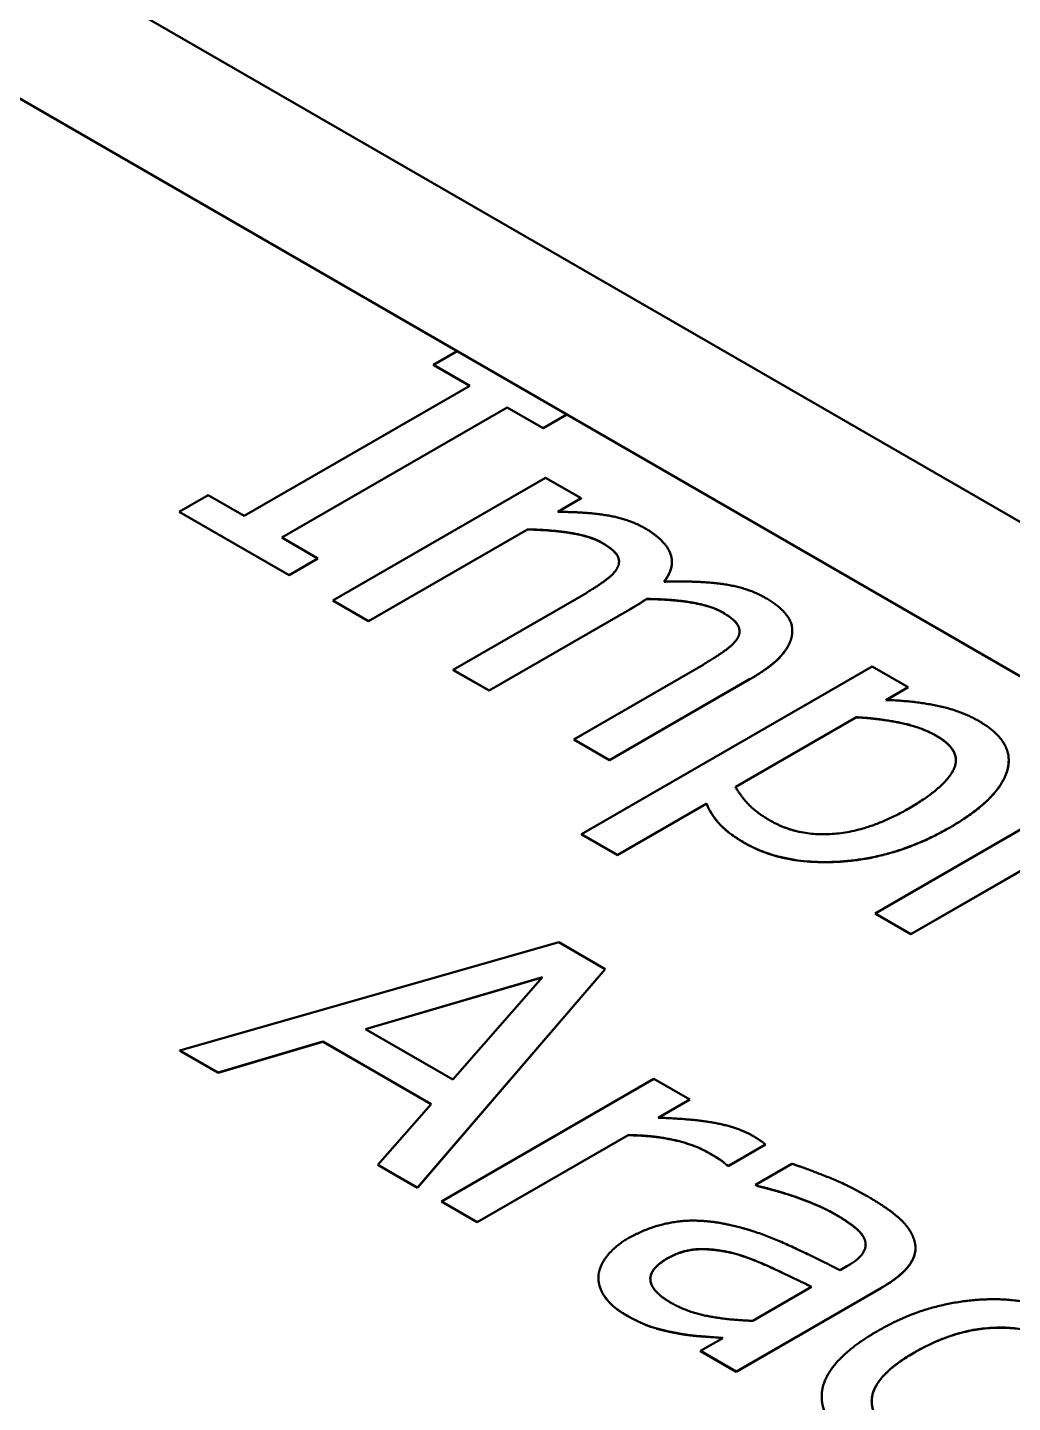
# Model space of a CAD drawing. Header units: millimetres. Extents: x -2015 to 3360, y -4745 to 2376.
# Drawn here: x 1707.1 to 1780.9, y 894.4 to 997.4 of the extents above; entities that cross this region are included whole.
import ezdxf

# ---------------------------------------------------------------- set-up
doc = ezdxf.new("R2010")
doc.units = ezdxf.units.MM
doc.header["$LTSCALE"] = 8
doc.layers.add('Visible (ISO)', color=7, linetype='Continuous', lineweight=50)
doc.layers.add('Visible Narrow (ISO)', color=7, linetype='Continuous', lineweight=35)

msp = doc.modelspace()

# ---------------------------------------------------------------- linework, layer by layer
at = {"layer": 'Visible (ISO)'}
for p, q in [((1590.49, 1070.65), (1798.95, 950.3)), ((1585.7, 1061.87), (1812.89, 930.7)), ((1739.34, 973.16), (1737.57, 972.14)), ((1737.57, 972.14), (1740.27, 970.58)), ((1737.57, 972.13), (1737.57, 972.14)), ((1740.26, 970.58), (1737.57, 972.13)), ((1740.27, 970.58), (1723.38, 960.84)), ((1726.2, 959.21), (1743.08, 968.95)), ((1743.08, 968.95), (1726.21, 959.2)), ((1745.78, 967.39), (1743.08, 968.95)), ((1743.08, 968.95), (1745.78, 967.4)), ((1743.08, 968.95), (1743.08, 968.95)), ((1747.57, 968.42), (1745.78, 967.39)), ((1745.78, 967.4), (1747.56, 968.42)), ((1745.78, 967.39), (1745.78, 967.4)), ((1745.94, 963.69), (1730.02, 954.5)), ((1748.62, 962.15), (1745.94, 963.69)), ((1720.68, 962.39), (1718.52, 961.14)), ((1723.38, 960.84), (1720.68, 962.39)), ((1746.87, 961.13), (1748.62, 962.15)), ((1748.62, 962.14), (1746.88, 961.13)), ((1748.62, 962.14), (1748.62, 962.15)), ((1718.52, 961.13), (1718.52, 961.14)), ((1718.52, 961.14), (1726.74, 956.4)), ((1726.74, 956.39), (1718.52, 961.13)), ((1728.9, 957.65), (1726.2, 959.21)), ((1732.7, 952.95), (1744.6, 959.82)), ((1744.6, 959.81), (1732.7, 952.95)), ((1744.6, 959.81), (1744.6, 959.82)), ((1726.74, 956.4), (1728.9, 957.65)), ((1728.9, 957.64), (1726.74, 956.39)), ((1728.9, 957.64), (1728.9, 957.65)), ((1755.42, 957.38), (1755.42, 957.39)), ((1726.74, 956.39), (1726.74, 956.4)), ((1730.02, 954.5), (1732.7, 952.95)), ((1730.02, 954.49), (1730.02, 954.5)), ((1732.7, 952.95), (1730.02, 954.49)), ((1748.26, 954.61), (1739.04, 949.29)), ((1741.73, 947.74), (1752.21, 953.8)), ((1752.21, 953.79), (1741.73, 947.74)), ((1753.52, 954.6), (1753.52, 954.61)), ((1732.7, 952.95), (1732.7, 952.95)), ((1764.43, 952.22), (1764.43, 952.22)), ((1739.04, 949.29), (1741.73, 947.74)), ((1739.04, 949.28), (1739.04, 949.29)), ((1741.73, 947.74), (1739.04, 949.28)), ((1757.28, 949.4), (1748.07, 944.08)), ((1770.43, 949.55), (1748.65, 936.98)), ((1750.75, 942.53), (1761.24, 948.59)), ((1761.24, 948.58), (1750.75, 942.53)), ((1773.12, 948), (1770.43, 949.55)), ((1741.73, 947.74), (1741.73, 947.74)), ((1771.45, 947.04), (1773.12, 948)), ((1773.12, 947.99), (1771.46, 947.04)), ((1773.12, 947.99), (1773.12, 948)), ((1760.17, 940.53), (1769.21, 945.75)), ((1769.21, 945.74), (1760.18, 940.52)), ((1769.21, 945.74), (1769.21, 945.75)), ((1748.07, 944.08), (1750.75, 942.53)), ((1748.07, 944.07), (1748.07, 944.08)), ((1750.75, 942.53), (1748.07, 944.07)), ((1750.75, 942.53), (1750.75, 942.53)), ((1780.65, 942.52), (1780.65, 942.53)), ((1786.56, 940.24), (1770.64, 931.05)), ((1751.34, 935.43), (1758.01, 939.28)), ((1758.01, 939.27), (1751.34, 935.42)), ((1758.01, 939.27), (1758.01, 939.28)), ((1748.65, 936.98), (1751.34, 935.43)), ((1748.65, 936.97), (1748.65, 936.98)), ((1751.34, 935.42), (1748.65, 936.97)), ((1751.34, 935.42), (1751.34, 935.43)), ((1773.32, 929.5), (1784.62, 936.02)), ((1784.62, 936.01), (1773.32, 929.49)), ((1770.64, 931.05), (1773.32, 929.5)), ((1770.64, 931.04), (1770.64, 931.05)), ((1773.32, 929.49), (1770.64, 931.04)), ((1773.32, 929.49), (1773.32, 929.5)), ((1746.94, 928.9), (1718.57, 920.78)), ((1750.41, 926.89), (1746.94, 928.9)), ((1732.46, 922.39), (1745.72, 926.27)), ((1745.71, 926.26), (1732.47, 922.38)), ((1750.41, 926.89), (1736.35, 910.51)), ((1736.35, 910.52), (1750.41, 926.89)), ((1745.72, 926.27), (1739.01, 918.61)), ((1750.41, 926.89), (1750.41, 926.89)), ((1739.01, 918.61), (1732.46, 922.39)), ((1718.57, 920.78), (1721.43, 919.13)), ((1718.57, 920.77), (1718.57, 920.78)), ((1721.43, 919.12), (1718.57, 920.77)), ((1721.43, 919.13), (1729.28, 921.45)), ((1729.28, 921.44), (1721.43, 919.12)), ((1729.28, 921.45), (1737.38, 916.77)), ((1729.28, 921.44), (1729.28, 921.45)), ((1737.38, 916.77), (1729.28, 921.44)), ((1721.43, 919.12), (1721.43, 919.13)), ((1754.07, 918.67), (1738.15, 909.48)), ((1756.76, 917.12), (1754.07, 918.67)), ((1737.38, 916.77), (1733.38, 912.23)), ((1754.38, 915.75), (1756.76, 917.12)), ((1756.76, 917.11), (1754.4, 915.75)), ((1756.76, 917.11), (1756.76, 917.12)), ((1740.84, 907.93), (1752.13, 914.45)), ((1752.13, 914.44), (1740.84, 907.92)), ((1752.13, 914.44), (1752.13, 914.45)), ((1762.43, 913.74), (1759.64, 912.13)), ((1759.64, 912.14), (1762.43, 913.74)), ((1762.43, 913.74), (1762.43, 913.74)), ((1736.35, 910.51), (1733.38, 912.23)), ((1733.38, 912.23), (1736.35, 910.52)), ((1733.38, 912.23), (1733.38, 912.23)), ((1759.51, 912.21), (1759.51, 912.21)), ((1759.64, 912.13), (1759.51, 912.21)), ((1759.51, 912.21), (1759.64, 912.14)), ((1759.64, 912.13), (1759.64, 912.14)), ((1764.41, 912.3), (1761.67, 910.73)), ((1736.35, 910.51), (1736.35, 910.52)), ((1761.67, 910.73), (1761.83, 910.64)), ((1761.67, 910.72), (1761.67, 910.73)), ((1761.83, 910.63), (1761.67, 910.72)), ((1761.83, 910.63), (1761.83, 910.64)), ((1738.15, 909.48), (1740.84, 907.93)), ((1738.15, 909.47), (1738.15, 909.48)), ((1740.84, 907.92), (1738.15, 909.47)), ((1740.84, 907.92), (1740.84, 907.93)), ((1773.66, 905.98), (1773.66, 905.99)), ((1768.53, 904.62), (1768.02, 904.32)), ((1749.91, 903.79), (1749.91, 903.8)), ((1771.11, 903.01), (1760.23, 896.72)), ((1760.23, 896.73), (1771.11, 903.01)), ((1765.88, 903.09), (1761.47, 900.54)), ((1755.93, 899.58), (1755.93, 899.59)), ((1759.23, 899.25), (1757.55, 898.28)), ((1757.55, 898.28), (1760.23, 896.73)), ((1757.55, 898.27), (1757.55, 898.28)), ((1760.23, 896.72), (1757.55, 898.27)), ((1760.23, 896.72), (1760.23, 896.73)), ((1766.64, 894.84), (1766.64, 894.84))]:
    msp.add_line(p, q, dxfattribs=at)
for points in [[(1753.42, 959.89), (1752.18, 960.61), (1748.96, 961.13), (1746.87, 961.13)], [(1744.6, 959.82), (1746.33, 959.79), (1749.32, 959.32), (1750.18, 958.82)], [(1750.18, 958.81), (1749.32, 959.31), (1746.33, 959.78), (1744.6, 959.81)], [(1754.83, 955.9), (1755.72, 957.07), (1754.83, 959.08), (1753.42, 959.89)], [(1750.18, 958.82), (1751.1, 958.29), (1751.59, 957.37), (1751.3, 956.88)], [(1751.3, 956.88), (1751.06, 956.43), (1749.36, 955.25), (1748.26, 954.61)], [(1755.42, 957.38), (1755.42, 956.68), (1754.83, 955.9)], [(1762.44, 954.68), (1761.1, 955.46), (1757.4, 955.98), (1754.83, 955.9)], [(1752.21, 953.8), (1752.66, 954.06), (1753.3, 954.46), (1753.52, 954.61)], [(1753.52, 954.6), (1753.3, 954.46), (1752.66, 954.05), (1752.21, 953.79)], [(1753.52, 954.61), (1755.48, 954.59), (1758.38, 954.09), (1759.21, 953.61)], [(1759.21, 953.6), (1758.38, 954.08), (1755.48, 954.58), (1753.52, 954.6)], [(1764.42, 951.97), (1764.52, 952.75), (1763.47, 954.09), (1762.44, 954.68)], [(1759.21, 953.61), (1760.12, 953.08), (1760.62, 952.16), (1760.33, 951.67)], [(1760.33, 951.67), (1760.09, 951.22), (1758.38, 950.04), (1757.28, 949.4)], [(1761.24, 948.59), (1762.87, 949.53), (1764.33, 951.19), (1764.42, 951.97)], [(1764.42, 951.96), (1764.33, 951.18), (1762.87, 949.52), (1761.24, 948.58)], [(1764.43, 952.22), (1764.43, 952.09), (1764.42, 951.96)], [(1778.43, 945.45), (1777, 946.28), (1773.36, 946.99), (1771.45, 947.04)], [(1769.21, 945.75), (1770.95, 945.66), (1774.1, 945.01), (1775.23, 944.36)], [(1775.23, 944.35), (1774.1, 945.01), (1770.95, 945.65), (1769.21, 945.74)], [(1776.25, 937.5), (1779.89, 939.61), (1781.16, 943.87), (1778.43, 945.45)], [(1775.23, 944.36), (1777.17, 943.24), (1775.9, 940.5), (1773.17, 938.92)], [(1776.69, 942.52), (1776.69, 943.51), (1775.23, 944.35)], [(1762.8, 938), (1761.84, 938.55), (1760.72, 939.64), (1760.17, 940.53)], [(1758.01, 939.28), (1758.38, 938.4), (1759.66, 937.03), (1760.84, 936.35)], [(1760.84, 936.34), (1759.66, 937.03), (1758.38, 938.4), (1758.01, 939.27)], [(1773.17, 938.92), (1770.25, 937.23), (1764.88, 936.8), (1762.8, 938)], [(1760.84, 936.35), (1763.75, 934.67), (1772.26, 935.2), (1776.25, 937.5)], [(1776.25, 937.49), (1772.26, 935.19), (1763.75, 934.66), (1760.84, 936.34)], [(1761.43, 914.42), (1760.4, 915.01), (1757.15, 915.66), (1754.38, 915.75)], [(1752.13, 914.45), (1754.02, 914.43), (1757.1, 913.74), (1758.18, 913.12)], [(1758.18, 913.11), (1757.1, 913.74), (1754.02, 914.42), (1752.13, 914.44)], [(1762.43, 913.74), (1762.22, 913.92), (1761.84, 914.18), (1761.43, 914.42)], [(1758.18, 913.12), (1758.65, 912.85), (1759.28, 912.44), (1759.51, 912.21)], [(1759.51, 912.21), (1759.28, 912.44), (1758.65, 912.84), (1758.18, 913.11)], [(1769.99, 909.91), (1768.63, 910.7), (1765.35, 912), (1764.41, 912.3)], [(1761.83, 910.64), (1763.61, 910.22), (1766.67, 909.09), (1767.6, 908.55)], [(1767.6, 908.54), (1766.67, 909.08), (1763.61, 910.21), (1761.83, 910.63)], [(1773.6, 906.46), (1773.38, 907.36), (1771.64, 908.96), (1769.99, 909.91)], [(1767.6, 908.55), (1768.39, 908.1), (1769.67, 907.12), (1769.85, 906.64)], [(1769.85, 906.63), (1769.67, 907.12), (1768.39, 908.09), (1767.6, 908.54)], [(1759.71, 907.73), (1757.53, 908.22), (1753.8, 907.67), (1752.15, 906.72)], [(1768.02, 904.32), (1765.78, 905.48), (1761.67, 907.31), (1759.71, 907.73)], [(1752.15, 906.72), (1751.08, 906.1), (1749.93, 904.54), (1749.91, 903.8)], [(1769.85, 906.64), (1770.04, 906.15), (1769.46, 905.16), (1768.53, 904.62)], [(1769.93, 906.25), (1769.93, 906.44), (1769.85, 906.63)], [(1771.11, 903.01), (1772.6, 903.88), (1773.83, 905.58), (1773.6, 906.46)], [(1755.1, 905.23), (1756.31, 905.92), (1759.06, 905.9), (1760.45, 905.48)], [(1760.45, 905.47), (1759.06, 905.89), (1756.31, 905.91), (1755.1, 905.22)], [(1760.45, 905.48), (1761.64, 905.11), (1764.83, 903.6), (1765.88, 903.09)], [(1755.36, 901.88), (1753.88, 902.74), (1753.73, 904.43), (1755.1, 905.23)], [(1755.1, 905.22), (1753.81, 904.47), (1753.8, 903.67)], [(1749.91, 903.8), (1749.91, 903.02), (1750.94, 901.58), (1751.92, 901.01)], [(1751.92, 901), (1750.94, 901.57), (1749.91, 903.02), (1749.91, 903.79)], [(1761.47, 900.54), (1759.76, 900.59), (1756.62, 901.16), (1755.36, 901.88)], [(1779.07, 902.15), (1777.09, 902.1), (1772.91, 900.98), (1770.82, 899.77)], [(1786.6, 900.3), (1784.98, 901.24), (1781.06, 902.21), (1779.07, 902.15)], [(1751.92, 901.01), (1753.13, 900.31), (1754.85, 899.78), (1755.93, 899.59)], [(1755.93, 899.58), (1754.85, 899.77), (1753.13, 900.31), (1751.92, 901)], [(1755.93, 899.59), (1756.7, 899.44), (1758.66, 899.3), (1759.23, 899.25)], [(1770.82, 899.77), (1768.72, 898.56), (1766.67, 896.13), (1766.64, 894.98)], [(1773.58, 898.17), (1776.46, 899.83), (1782.13, 900.19), (1784.21, 898.98)], [(1784.21, 898.98), (1782.13, 900.18), (1776.46, 899.82), (1773.58, 898.16)], [(1772.24, 892.08), (1770.08, 893.33), (1770.78, 896.55), (1773.58, 898.17)], [(1766.64, 894.98), (1766.59, 893.81), (1768.31, 891.65), (1769.96, 890.7)]]:
    msp.add_open_spline(points, degree=2, dxfattribs=at)
for points, knots in [([(1751.46, 957.4), (1751.46, 957.61), (1751.1, 958.29), (1750.18, 958.81)], [0.543999, 0.543999, 0.543999, 1, 2, 2, 2]), ([(1760.48, 952.19), (1760.48, 952.4), (1760.12, 953.08), (1759.21, 953.6)], [0.543999, 0.543999, 0.543999, 1, 2, 2, 2]), ([(1780.65, 942.52), (1780.65, 942.13), (1779.89, 939.6), (1776.25, 937.49)], [0.811224, 0.811224, 0.811224, 1, 2, 2, 2]), ([(1765.88, 903.09), (1764.83, 903.59), (1761.64, 905.1), (1760.45, 905.47)], [0.003669, 0.003669, 0.003669, 1, 2, 2, 2]), ([(1773.66, 905.98), (1773.66, 905.34), (1772.6, 903.87), (1771.11, 903.01)], [0.268041, 0.268041, 0.268041, 1, 2, 2, 2]), ([(1759.22, 899.25), (1758.65, 899.3), (1756.7, 899.43), (1755.93, 899.58)], [0.010785, 0.010785, 0.010785, 1, 2, 2, 2]), ([(1773.58, 898.16), (1770.78, 896.55), (1770.38, 894.71), (1770.38, 894.49)], [0, 0, 0, 1, 1.138625, 1.138625, 1.138625]), ([(1769.96, 890.69), (1768.31, 891.64), (1766.64, 893.74), (1766.64, 894.84)], [0, 0, 0, 1, 1.943396, 1.943396, 1.943396])]:
    msp.add_open_spline(points, degree=2, knots=knots, dxfattribs=at)
at = {"layer": 'Visible Narrow (ISO)'}
for p, q in [((1750.18, 958.81), (1750.18, 958.82)), ((1752.21, 953.79), (1752.21, 953.8)), ((1759.21, 953.6), (1759.21, 953.61)), ((1764.42, 951.96), (1764.42, 951.97)), ((1761.24, 948.58), (1761.24, 948.59)), ((1775.23, 944.35), (1775.23, 944.36)), ((1776.25, 937.49), (1776.25, 937.5)), ((1760.84, 936.34), (1760.84, 936.35)), ((1758.18, 913.11), (1758.18, 913.12)), ((1767.6, 908.54), (1767.6, 908.55)), ((1769.85, 906.63), (1769.85, 906.64)), ((1760.45, 905.47), (1760.45, 905.48)), ((1755.1, 905.22), (1755.1, 905.23)), ((1771.11, 903.01), (1771.11, 903.01)), ((1751.92, 901), (1751.92, 901.01)), ((1773.58, 898.16), (1773.58, 898.17))]:
    msp.add_line(p, q, dxfattribs=at)

doc.saveas('drawing.dxf')
